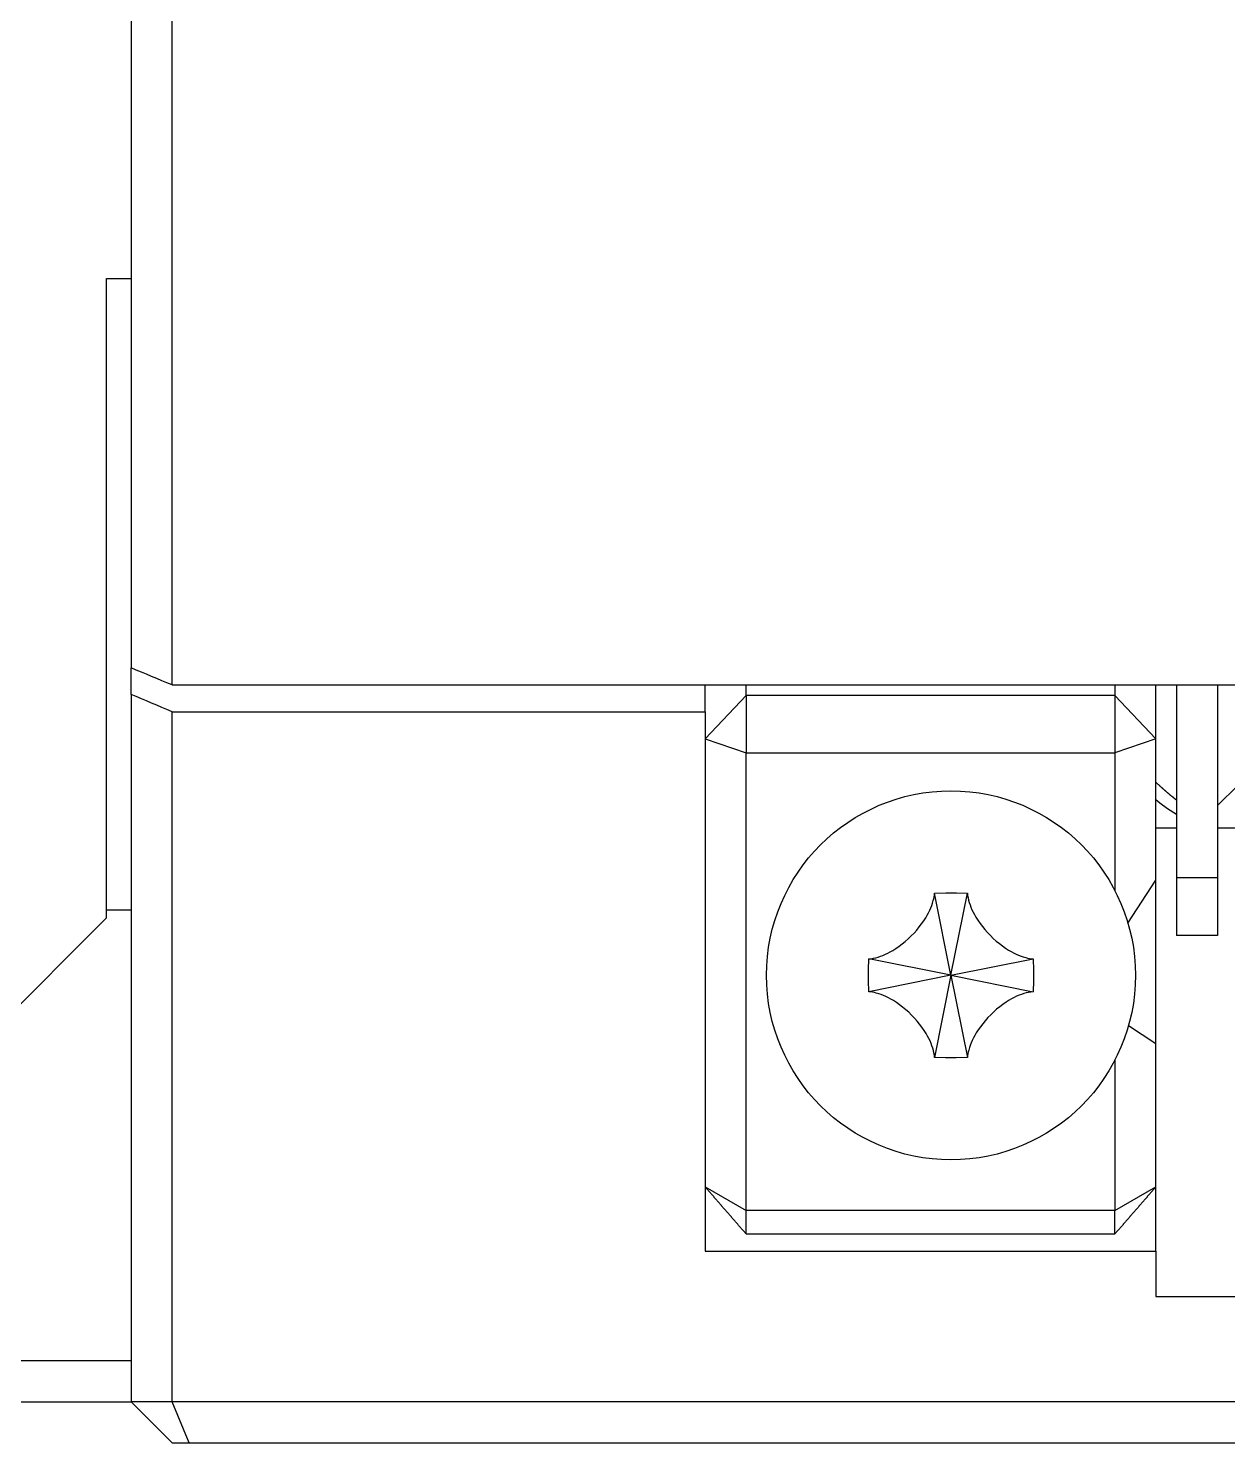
# Model space of a CAD drawing. Extents: x 52 to 451, y 54 to 360.
# Drawn here: x 190.98 to 205.61, y 322.16 to 339.41 of the extents above; entities that cross this region are included whole.
import ezdxf

# ---------------------------------------------------------------- set-up
doc = ezdxf.new("R2010")
doc.units = 0
doc.layers.get('0').update_dxf_attribs({"linetype": 'CONTINUOUS'})

msp = doc.modelspace()

# ---------------------------------------------------------------- linework, layer by layer
at = {"color": 7, "linetype": 'CONTINUOUS'}
for p, q in [((192.237, 339.761), (192.237, 331.61)), ((192.737, 331.402), (192.737, 339.761)), ((191.937, 328.561), (191.937, 336.361)), ((191.937, 336.361), (192.237, 336.361)), ((192.237, 331.286), (192.237, 331.61)), ((192.737, 331.402), (205.737, 331.402)), ((199.237, 331.076), (199.237, 331.402)), ((199.737, 331.272), (199.737, 331.402)), ((204.237, 331.402), (204.237, 331.272)), ((204.737, 330.744), (204.737, 331.402)), ((204.987, 331.402), (204.987, 329.053)), ((205.487, 331.402), (205.487, 329.053)), ((192.237, 331.286), (192.237, 322.661)), ((199.237, 330.744), (199.737, 331.272)), ((204.237, 331.272), (199.737, 331.272)), ((199.737, 331.272), (199.737, 330.574)), ((204.237, 331.272), (204.737, 330.744)), ((204.237, 331.272), (204.237, 330.574)), ((192.737, 322.661), (192.737, 331.076)), ((192.737, 331.076), (199.237, 331.076)), ((199.237, 331.076), (199.237, 324.496)), ((199.237, 330.744), (199.737, 330.574)), ((204.737, 330.744), (204.237, 330.574)), ((204.737, 329.021), (204.737, 330.744)), ((199.737, 324.994), (199.737, 330.574)), ((199.737, 330.574), (204.237, 330.574)), ((204.237, 330.574), (204.237, 328.892)), ((205.737, 330.175), (205.487, 329.933)), ((204.784, 329.962), (204.737, 330.001)), ((204.879, 329.891), (204.784, 329.962)), ((204.987, 329.821), (204.879, 329.891)), ((204.737, 329.661), (204.987, 329.661)), ((205.487, 329.661), (205.737, 329.661)), ((204.394, 328.498), (204.737, 329.021)), ((204.737, 327.025), (204.737, 329.021)), ((204.987, 329.053), (204.987, 328.345)), ((205.487, 329.053), (205.487, 328.345)), ((202.021, 328.772), (202.027, 328.794)), ((202.027, 328.794), (202.031, 328.817)), ((202.031, 328.817), (202.034, 328.84)), ((202.034, 328.84), (202.037, 328.862)), ((202.037, 328.862), (202.174, 328.867)), ((202.237, 327.861), (202.037, 328.862)), ((202.174, 328.867), (202.306, 328.867)), ((202.237, 327.861), (202.437, 328.862)), ((202.306, 328.867), (202.437, 328.862)), ((202.437, 328.862), (202.44, 328.833)), ((202.44, 328.833), (202.445, 328.805)), ((202.445, 328.805), (202.452, 328.776)), ((191.937, 328.661), (192.237, 328.661)), ((201.946, 328.593), (201.963, 328.623)), ((201.963, 328.623), (201.978, 328.654)), ((201.978, 328.654), (201.992, 328.686)), ((201.992, 328.686), (202.003, 328.714)), ((202.003, 328.714), (202.013, 328.743)), ((202.013, 328.743), (202.021, 328.772)), ((202.452, 328.776), (202.46, 328.748)), ((202.46, 328.748), (202.469, 328.719)), ((202.469, 328.719), (202.48, 328.692)), ((202.48, 328.692), (202.493, 328.661)), ((202.493, 328.661), (202.508, 328.631)), ((202.508, 328.631), (202.524, 328.601)), ((191.937, 328.561), (187.237, 323.861)), ((201.819, 328.413), (201.85, 328.451)), ((201.85, 328.451), (201.878, 328.487)), ((201.878, 328.487), (201.904, 328.525)), ((201.904, 328.525), (201.929, 328.563)), ((201.929, 328.563), (201.946, 328.593)), ((202.524, 328.601), (202.54, 328.571)), ((202.54, 328.571), (202.565, 328.532)), ((202.565, 328.532), (202.592, 328.493)), ((202.592, 328.493), (202.62, 328.456)), ((202.62, 328.456), (202.651, 328.418)), ((201.642, 328.244), (201.68, 328.275)), ((201.68, 328.275), (201.716, 328.308)), ((201.716, 328.308), (201.752, 328.342)), ((201.752, 328.342), (201.786, 328.377)), ((201.786, 328.377), (201.819, 328.413)), ((202.651, 328.418), (202.684, 328.382)), ((202.684, 328.382), (202.718, 328.346)), ((202.718, 328.346), (202.753, 328.312)), ((202.753, 328.312), (202.79, 328.279)), ((202.79, 328.279), (202.827, 328.248)), ((205.487, 328.345), (204.987, 328.345)), ((201.378, 328.093), (201.406, 328.104)), ((201.406, 328.104), (201.437, 328.117)), ((201.437, 328.117), (201.467, 328.131)), ((201.467, 328.131), (201.497, 328.147)), ((201.497, 328.147), (201.527, 328.164)), ((201.527, 328.164), (201.566, 328.189)), ((201.566, 328.189), (201.604, 328.216)), ((201.604, 328.216), (201.642, 328.244)), ((202.827, 328.248), (202.864, 328.22)), ((202.864, 328.22), (202.901, 328.194)), ((202.901, 328.194), (202.939, 328.169)), ((202.939, 328.169), (202.969, 328.152)), ((202.969, 328.152), (203, 328.135)), ((203, 328.135), (203.031, 328.12)), ((203.031, 328.12), (203.062, 328.106)), ((203.062, 328.106), (203.091, 328.095)), ((201.231, 327.929), (201.236, 328.061)), ((201.231, 327.798), (201.231, 327.929)), ((201.236, 328.061), (201.264, 328.064)), ((202.237, 327.861), (201.236, 328.061)), ((201.264, 328.064), (201.293, 328.069)), ((201.293, 328.069), (201.322, 328.076)), ((201.322, 328.076), (201.35, 328.084)), ((201.35, 328.084), (201.378, 328.093)), ((202.237, 327.861), (203.238, 328.061)), ((203.091, 328.095), (203.119, 328.085)), ((203.119, 328.085), (203.148, 328.077)), ((203.148, 328.077), (203.171, 328.071)), ((203.171, 328.071), (203.193, 328.067)), ((203.193, 328.067), (203.216, 328.063)), ((203.216, 328.063), (203.238, 328.061)), ((203.238, 328.061), (203.243, 327.924)), ((203.243, 327.924), (203.243, 327.792)), ((201.236, 327.661), (201.231, 327.798)), ((202.237, 327.861), (201.236, 327.661)), ((202.237, 327.861), (202.037, 326.86)), ((202.237, 327.861), (202.437, 326.86)), ((202.237, 327.861), (203.238, 327.661)), ((203.243, 327.792), (203.238, 327.661)), ((201.258, 327.658), (201.236, 327.661)), ((201.281, 327.655), (201.258, 327.658)), ((201.304, 327.65), (201.281, 327.655)), ((201.326, 327.645), (201.304, 327.65)), ((201.355, 327.637), (201.326, 327.645)), ((201.384, 327.627), (201.355, 327.637)), ((201.412, 327.616), (201.384, 327.627)), ((201.443, 327.602), (201.412, 327.616)), ((201.474, 327.587), (201.443, 327.602)), ((201.505, 327.57), (201.474, 327.587)), ((203.007, 327.59), (202.977, 327.574)), ((203.037, 327.605), (203.007, 327.59)), ((203.068, 327.618), (203.037, 327.605)), ((203.096, 327.629), (203.068, 327.618)), ((203.124, 327.638), (203.096, 327.629)), ((203.152, 327.646), (203.124, 327.638)), ((203.181, 327.653), (203.152, 327.646)), ((203.21, 327.657), (203.181, 327.653)), ((203.238, 327.661), (203.21, 327.657)), ((201.535, 327.552), (201.505, 327.57)), ((201.573, 327.528), (201.535, 327.552)), ((201.611, 327.501), (201.573, 327.528)), ((201.647, 327.474), (201.611, 327.501)), ((201.685, 327.442), (201.647, 327.474)), ((201.721, 327.41), (201.685, 327.442)), ((201.756, 327.376), (201.721, 327.41)), ((202.758, 327.414), (202.722, 327.38)), ((202.794, 327.447), (202.758, 327.414)), ((202.832, 327.478), (202.794, 327.447)), ((202.87, 327.506), (202.832, 327.478)), ((202.908, 327.533), (202.87, 327.506)), ((202.947, 327.557), (202.908, 327.533)), ((202.977, 327.574), (202.947, 327.557)), ((201.79, 327.34), (201.756, 327.376)), ((201.823, 327.303), (201.79, 327.34)), ((201.854, 327.266), (201.823, 327.303)), ((201.882, 327.228), (201.854, 327.266)), ((202.597, 327.234), (202.57, 327.197)), ((202.624, 327.271), (202.597, 327.234)), ((202.655, 327.308), (202.624, 327.271)), ((202.688, 327.345), (202.655, 327.308)), ((202.722, 327.38), (202.688, 327.345)), ((204.737, 327.025), (204.4, 327.243)), ((201.909, 327.19), (201.882, 327.228)), ((201.934, 327.15), (201.909, 327.19)), ((201.951, 327.121), (201.934, 327.15)), ((201.966, 327.091), (201.951, 327.121)), ((201.981, 327.061), (201.966, 327.091)), ((201.994, 327.03), (201.981, 327.061)), ((202.496, 327.067), (202.482, 327.036)), ((202.511, 327.098), (202.496, 327.067)), ((202.528, 327.129), (202.511, 327.098)), ((202.546, 327.159), (202.528, 327.129)), ((202.57, 327.197), (202.546, 327.159)), ((202.005, 327.002), (201.994, 327.03)), ((202.014, 326.974), (202.005, 327.002)), ((202.022, 326.946), (202.014, 326.974)), ((202.029, 326.917), (202.022, 326.946)), ((202.034, 326.888), (202.029, 326.917)), ((202.037, 326.86), (202.034, 326.888)), ((202.443, 326.905), (202.44, 326.882)), ((202.448, 326.927), (202.443, 326.905)), ((202.453, 326.95), (202.448, 326.927)), ((202.461, 326.979), (202.453, 326.95)), ((202.471, 327.007), (202.461, 326.979)), ((202.482, 327.036), (202.471, 327.007)), ((204.737, 325.283), (204.737, 327.025)), ((202.169, 326.855), (202.037, 326.86)), ((202.3, 326.854), (202.169, 326.855)), ((202.437, 326.86), (202.3, 326.854)), ((202.44, 326.882), (202.437, 326.86)), ((204.237, 326.83), (204.237, 324.994)), ((199.237, 325.283), (199.737, 324.994)), ((204.237, 324.994), (204.737, 325.283)), ((204.737, 324.496), (204.737, 325.283)), ((204.237, 324.994), (199.737, 324.994)), ((199.737, 324.708), (199.737, 324.994)), ((204.237, 324.708), (204.237, 324.994)), ((199.737, 324.708), (204.237, 324.708)), ((199.237, 324.496), (204.737, 324.496)), ((204.737, 324.496), (204.737, 323.942)), ((204.737, 323.942), (212.237, 323.942)), ((192.237, 323.161), (180.237, 323.161)), ((180.737, 322.661), (192.237, 322.661)), ((192.737, 322.161), (192.237, 322.661)), ((192.737, 322.661), (192.237, 322.661)), ((241.737, 322.661), (192.737, 322.661)), ((192.944, 322.161), (192.737, 322.661)), ((192.737, 322.161), (192.944, 322.161)), ((192.944, 322.161), (241.53, 322.161))]:
    msp.add_line(p, q, dxfattribs=at)
at = {"color": 3, "linetype": 'CONTINUOUS'}
msp.add_line((204.987, 329.053), (205.487, 329.053), dxfattribs=at)
msp.add_polyline3d([(204.737, 330.215, 0), (204.739, 330.213, 0), (204.741, 330.211, 0), (204.743, 330.209, 0), (204.745, 330.207, 0), (204.747, 330.205, 0), (204.749, 330.203, 0), (204.751, 330.202, 0), (204.753, 330.2, 0), (204.755, 330.198, 0), (204.757, 330.196, 0), (204.759, 330.194, 0), (204.761, 330.192, 0), (204.763, 330.19, 0), (204.765, 330.188, 0), (204.767, 330.187, 0), (204.77, 330.185, 0), (204.772, 330.183, 0), (204.774, 330.181, 0), (204.776, 330.179, 0), (204.778, 330.177, 0), (204.78, 330.176, 0), (204.782, 330.174, 0), (204.784, 330.172, 0), (204.786, 330.17, 0), (204.788, 330.168, 0), (204.79, 330.166, 0), (204.792, 330.165, 0), (204.794, 330.163, 0), (204.796, 330.161, 0), (204.798, 330.159, 0), (204.8, 330.157, 0), (204.802, 330.156, 0), (204.804, 330.154, 0), (204.806, 330.152, 0), (204.808, 330.15, 0), (204.81, 330.148, 0), (204.812, 330.147, 0), (204.814, 330.145, 0), (204.816, 330.143, 0), (204.818, 330.141, 0), (204.82, 330.139, 0), (204.822, 330.138, 0), (204.824, 330.136, 0), (204.826, 330.134, 0), (204.828, 330.132, 0), (204.83, 330.131, 0), (204.832, 330.129, 0), (204.834, 330.127, 0), (204.836, 330.125, 0), (204.838, 330.124, 0), (204.84, 330.122, 0), (204.842, 330.12, 0), (204.844, 330.118, 0), (204.846, 330.117, 0), (204.848, 330.115, 0), (204.85, 330.113, 0), (204.852, 330.112, 0), (204.854, 330.11, 0), (204.856, 330.108, 0), (204.857, 330.106, 0), (204.859, 330.105, 0), (204.861, 330.103, 0), (204.863, 330.101, 0), (204.865, 330.1, 0), (204.867, 330.098, 0), (204.869, 330.096, 0), (204.871, 330.095, 0), (204.873, 330.093, 0), (204.875, 330.091, 0), (204.877, 330.09, 0), (204.879, 330.088, 0), (204.881, 330.086, 0), (204.883, 330.085, 0), (204.885, 330.083, 0), (204.887, 330.081, 0), (204.889, 330.08, 0), (204.891, 330.078, 0), (204.893, 330.076, 0), (204.895, 330.075, 0), (204.897, 330.073, 0), (204.899, 330.071, 0), (204.9, 330.07, 0), (204.902, 330.068, 0), (204.904, 330.067, 0), (204.906, 330.065, 0), (204.908, 330.063, 0), (204.91, 330.062, 0), (204.912, 330.06, 0), (204.914, 330.058, 0), (204.916, 330.057, 0), (204.918, 330.055, 0), (204.92, 330.054, 0), (204.922, 330.052, 0), (204.923, 330.051, 0), (204.925, 330.049, 0), (204.927, 330.047, 0), (204.929, 330.046, 0), (204.931, 330.044, 0), (204.933, 330.043, 0), (204.935, 330.041, 0), (204.937, 330.04, 0), (204.939, 330.038, 0), (204.941, 330.037, 0), (204.942, 330.035, 0), (204.944, 330.033, 0), (204.946, 330.032, 0), (204.948, 330.03, 0), (204.95, 330.029, 0), (204.952, 330.027, 0), (204.954, 330.026, 0), (204.956, 330.024, 0), (204.957, 330.023, 0), (204.959, 330.021, 0), (204.961, 330.02, 0), (204.963, 330.018, 0), (204.965, 330.017, 0), (204.967, 330.015, 0), (204.969, 330.014, 0), (204.971, 330.012, 0), (204.972, 330.011, 0), (204.974, 330.01, 0), (204.976, 330.008, 0), (204.978, 330.007, 0), (204.98, 330.005, 0), (204.982, 330.004, 0), (204.983, 330.002, 0), (204.985, 330.001, 0), (204.987, 329.999, 0)], dxfattribs=at)
at = {"color": 7, "linetype": 'CONTINUOUS'}
for points in [[(199.737, 324.708, 0), (199.733, 324.713, 0), (199.729, 324.717, 0), (199.725, 324.722, 0), (199.721, 324.726, 0), (199.717, 324.731, 0), (199.714, 324.735, 0), (199.71, 324.74, 0), (199.706, 324.744, 0), (199.702, 324.749, 0), (199.698, 324.753, 0), (199.694, 324.758, 0), (199.69, 324.762, 0), (199.686, 324.766, 0), (199.682, 324.771, 0), (199.679, 324.775, 0), (199.675, 324.78, 0), (199.671, 324.784, 0), (199.667, 324.789, 0), (199.663, 324.793, 0), (199.659, 324.798, 0), (199.655, 324.802, 0), (199.651, 324.807, 0), (199.647, 324.811, 0), (199.643, 324.816, 0), (199.64, 324.82, 0), (199.636, 324.825, 0), (199.632, 324.829, 0), (199.628, 324.834, 0), (199.624, 324.838, 0), (199.62, 324.843, 0), (199.616, 324.847, 0), (199.612, 324.852, 0), (199.608, 324.856, 0), (199.604, 324.861, 0), (199.601, 324.865, 0), (199.597, 324.87, 0), (199.593, 324.874, 0), (199.589, 324.879, 0), (199.585, 324.883, 0), (199.581, 324.888, 0), (199.577, 324.892, 0), (199.573, 324.897, 0), (199.569, 324.901, 0), (199.565, 324.906, 0), (199.562, 324.91, 0), (199.558, 324.915, 0), (199.554, 324.919, 0), (199.55, 324.924, 0), (199.546, 324.928, 0), (199.542, 324.933, 0), (199.538, 324.937, 0), (199.534, 324.942, 0), (199.53, 324.946, 0), (199.526, 324.951, 0), (199.522, 324.955, 0), (199.519, 324.96, 0), (199.515, 324.964, 0), (199.511, 324.968, 0), (199.507, 324.973, 0), (199.503, 324.977, 0), (199.499, 324.982, 0), (199.495, 324.986, 0), (199.491, 324.991, 0), (199.487, 324.995, 0), (199.483, 325, 0), (199.479, 325.004, 0), (199.476, 325.009, 0), (199.472, 325.013, 0), (199.468, 325.018, 0), (199.464, 325.022, 0), (199.46, 325.027, 0), (199.456, 325.031, 0), (199.452, 325.036, 0), (199.448, 325.04, 0), (199.444, 325.045, 0), (199.44, 325.049, 0), (199.437, 325.054, 0), (199.433, 325.058, 0), (199.429, 325.063, 0), (199.425, 325.067, 0), (199.421, 325.072, 0), (199.417, 325.076, 0), (199.413, 325.081, 0), (199.409, 325.085, 0), (199.405, 325.09, 0), (199.401, 325.094, 0), (199.397, 325.099, 0), (199.394, 325.103, 0), (199.39, 325.108, 0), (199.386, 325.112, 0), (199.382, 325.117, 0), (199.378, 325.121, 0), (199.374, 325.126, 0), (199.37, 325.13, 0), (199.366, 325.135, 0), (199.362, 325.139, 0), (199.358, 325.144, 0), (199.354, 325.148, 0), (199.35, 325.153, 0), (199.347, 325.157, 0), (199.343, 325.162, 0), (199.339, 325.166, 0), (199.335, 325.171, 0), (199.331, 325.175, 0), (199.327, 325.18, 0), (199.323, 325.184, 0), (199.319, 325.189, 0), (199.315, 325.193, 0), (199.311, 325.198, 0), (199.307, 325.202, 0), (199.304, 325.207, 0), (199.3, 325.211, 0), (199.296, 325.216, 0), (199.292, 325.22, 0), (199.288, 325.225, 0), (199.284, 325.229, 0), (199.28, 325.234, 0), (199.276, 325.238, 0), (199.272, 325.243, 0), (199.268, 325.247, 0), (199.264, 325.252, 0), (199.26, 325.256, 0), (199.257, 325.261, 0), (199.253, 325.265, 0), (199.249, 325.27, 0), (199.245, 325.274, 0), (199.241, 325.279, 0), (199.237, 325.283, 0)], [(204.737, 325.283, 0), (204.733, 325.279, 0), (204.729, 325.274, 0), (204.725, 325.27, 0), (204.721, 325.265, 0), (204.718, 325.261, 0), (204.714, 325.256, 0), (204.71, 325.252, 0), (204.706, 325.247, 0), (204.702, 325.243, 0), (204.698, 325.238, 0), (204.694, 325.234, 0), (204.69, 325.229, 0), (204.686, 325.225, 0), (204.682, 325.22, 0), (204.678, 325.216, 0), (204.675, 325.211, 0), (204.671, 325.207, 0), (204.667, 325.202, 0), (204.663, 325.198, 0), (204.659, 325.193, 0), (204.655, 325.189, 0), (204.651, 325.184, 0), (204.647, 325.18, 0), (204.643, 325.175, 0), (204.639, 325.171, 0), (204.635, 325.166, 0), (204.631, 325.162, 0), (204.628, 325.157, 0), (204.624, 325.153, 0), (204.62, 325.148, 0), (204.616, 325.144, 0), (204.612, 325.139, 0), (204.608, 325.135, 0), (204.604, 325.13, 0), (204.6, 325.126, 0), (204.596, 325.121, 0), (204.592, 325.117, 0), (204.588, 325.112, 0), (204.585, 325.108, 0), (204.581, 325.103, 0), (204.577, 325.099, 0), (204.573, 325.094, 0), (204.569, 325.09, 0), (204.565, 325.085, 0), (204.561, 325.081, 0), (204.557, 325.076, 0), (204.553, 325.072, 0), (204.549, 325.067, 0), (204.545, 325.063, 0), (204.542, 325.058, 0), (204.538, 325.054, 0), (204.534, 325.049, 0), (204.53, 325.045, 0), (204.526, 325.04, 0), (204.522, 325.036, 0), (204.518, 325.031, 0), (204.514, 325.027, 0), (204.51, 325.022, 0), (204.506, 325.018, 0), (204.502, 325.013, 0), (204.499, 325.009, 0), (204.495, 325.004, 0), (204.491, 325, 0), (204.487, 324.995, 0), (204.483, 324.991, 0), (204.479, 324.986, 0), (204.475, 324.982, 0), (204.471, 324.977, 0), (204.467, 324.973, 0), (204.463, 324.968, 0), (204.459, 324.964, 0), (204.456, 324.96, 0), (204.452, 324.955, 0), (204.448, 324.951, 0), (204.444, 324.946, 0), (204.44, 324.942, 0), (204.436, 324.937, 0), (204.432, 324.933, 0), (204.428, 324.928, 0), (204.424, 324.924, 0), (204.42, 324.919, 0), (204.417, 324.915, 0), (204.413, 324.91, 0), (204.409, 324.906, 0), (204.405, 324.901, 0), (204.401, 324.897, 0), (204.397, 324.892, 0), (204.393, 324.888, 0), (204.389, 324.883, 0), (204.385, 324.879, 0), (204.381, 324.874, 0), (204.378, 324.87, 0), (204.374, 324.865, 0), (204.37, 324.861, 0), (204.366, 324.856, 0), (204.362, 324.852, 0), (204.358, 324.847, 0), (204.354, 324.843, 0), (204.35, 324.838, 0), (204.346, 324.834, 0), (204.342, 324.829, 0), (204.338, 324.825, 0), (204.335, 324.82, 0), (204.331, 324.816, 0), (204.327, 324.811, 0), (204.323, 324.807, 0), (204.319, 324.802, 0), (204.315, 324.798, 0), (204.311, 324.793, 0), (204.307, 324.789, 0), (204.303, 324.784, 0), (204.3, 324.78, 0), (204.296, 324.775, 0), (204.292, 324.771, 0), (204.288, 324.766, 0), (204.284, 324.762, 0), (204.28, 324.758, 0), (204.276, 324.753, 0), (204.272, 324.749, 0), (204.268, 324.744, 0), (204.264, 324.74, 0), (204.261, 324.735, 0), (204.257, 324.731, 0), (204.253, 324.726, 0), (204.249, 324.722, 0), (204.245, 324.717, 0), (204.241, 324.713, 0), (204.237, 324.708, 0)]]:
    msp.add_polyline3d(points, dxfattribs=at)
msp.add_circle((202.237, 327.861), 2.25, dxfattribs=at)
for radius, start, end in [(64.3, 67.11999, 67.60272), (64, 67.00661, 67.49199)]:
    msp.add_arc((167.737, 272.161), radius, start, end, dxfattribs=at)

doc.saveas('drawing.dxf')
